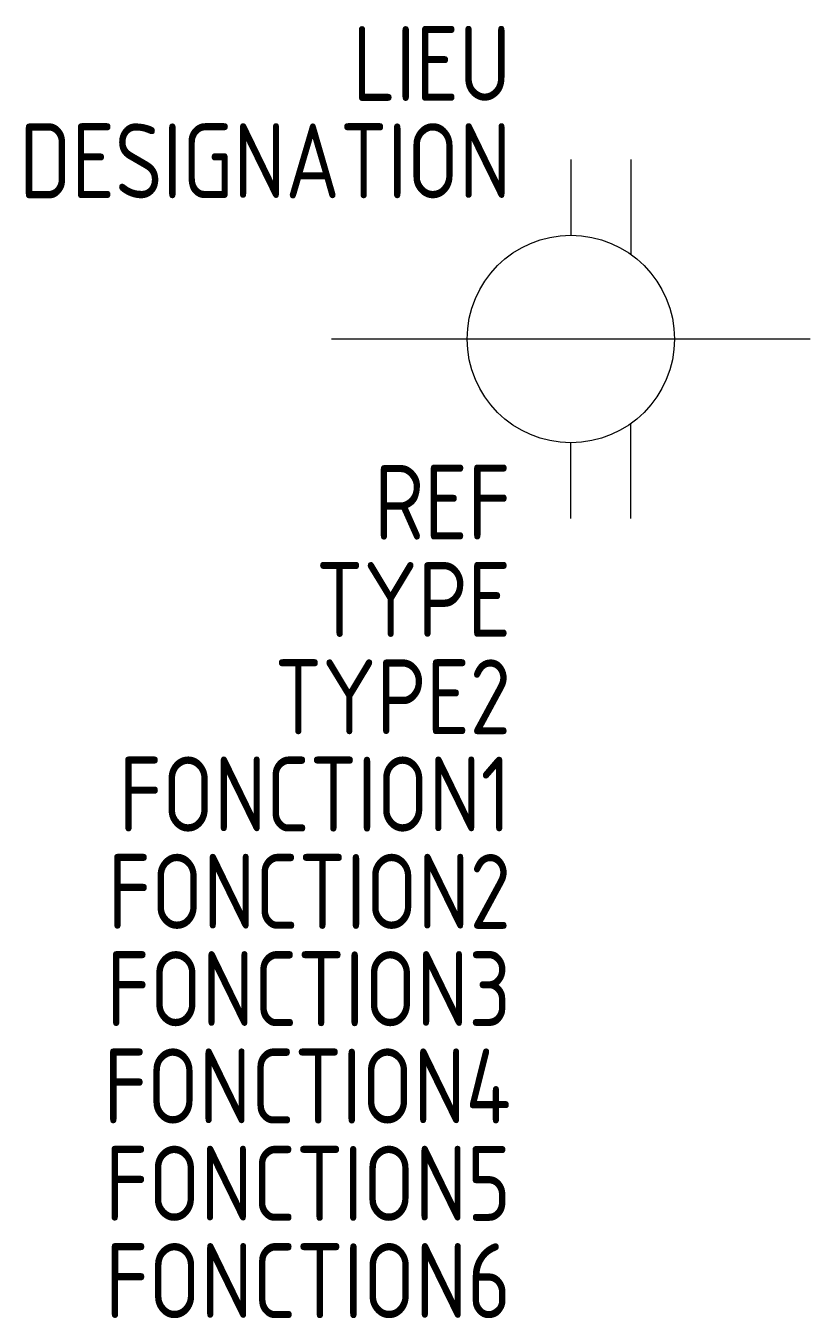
# Model space of a CAD drawing. Header units: millimetres. Extents: x -10.2 to 16, y -32.7 to 10.5.
import ezdxf
from ezdxf.enums import TextEntityAlignment as Align

# ---------------------------------------------------------------- set-up
doc = ezdxf.new("R2010")
doc.units = ezdxf.units.MM
doc.layers.add('SYMB_TXT_NOM', color=3, linetype='Continuous')
doc.layers.add('SYMBOLE', color=3, linetype='Continuous')
doc.styles.add('NET2_5', font='isocp.shx', dxfattribs={"width": 0.9, "height": 2.5})

msp = doc.modelspace()

# ---------------------------------------------------------------- linework, layer by layer
at = {"layer": 'SYMBOLE'}
for p, q in [((8, 6), (8, 3.464)), ((10, 6), (10, 2.828)), ((16, 0), (0, 0)), ((10, -6), (10, -2.828)), ((8, -6), (8, -3.464))]:
    msp.add_line(p, q, dxfattribs=at)
msp.add_circle((8, 0), 3.464, dxfattribs=at)

# ---------------------------------------------------------------- texts
at = {"layer": 'SYMB_TXT_NOM', "style": 'NET2_5', "width": 0.9, "flags": 8}
for tag, p in [('LIEU', (6, 7.95)), ('DESIGNATION', (6, 4.7)), ('REF', (6, -6.7)), ('TYPE', (6, -9.95)), ('TYPE2', (6, -13.2)), ('FONCTION1', (6, -16.45)), ('FONCTION2', (6, -19.7)), ('FONCTION3', (6, -22.95)), ('FONCTION4', (6, -26.2)), ('FONCTION5', (6, -29.45)), ('FONCTION6', (6, -32.7))]:
    msp.add_attdef(tag, text='', height=2.5, dxfattribs=at).set_placement(p, align=Align.RIGHT)

doc.saveas('drawing.dxf')
